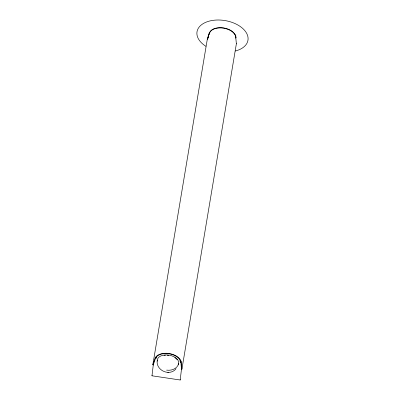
<?xml version="1.0" encoding="UTF-8"?>
<svg xmlns="http://www.w3.org/2000/svg" width="400" height="400" viewBox="0 0 400 400"><rect width="100%" height="100%" fill="white"/><g stroke="black" fill="none" stroke-linecap="round" stroke-linejoin="round"><path stroke-width="0.6" d="M157.285 360.035C155.275 370.235 169.76 376.915 176.075 368.68M180.255 379.645L180.195 380L151.98 375.8L153.32 364.57L153.26 364.925L152.82 364.82L207.3 39.255L209.295 32.875M180.195 380L181.53 368.77M151.98 375.8L152.04 375.445M153.26 364.925L155.795 357.375L155.51 358.38L155.95 358.485L156.675 357.265L156.24 357.165M155.735 357.73C158.685 353.66 164.315 353.195 168.925 353.75L168.985 353.395M236.4 43.59L181.92 369.155L181.47 369.125L180.795 361.1L180.805 362.15L180.36 362.12L180.565 360.885M236.365 43.795L235.625 36.085L235.83 34.865M235.865 38.025L236.06 36.86M207.265 39.46C208.705 35.65 209.19 30.615 213.655 29.095C216.755 27.88 220.125 27.705 223.4 28.115C228.25 28.98 233.685 31.185 235.625 36.085M208.105 38.295L208.655 36.705M152.82 364.82L155.31 357.595A13.545 8.205 9.5 0 1 168.955 353.475A13.545 8.205 9.5 0 1 181.18 361.445L181.92 369.155M167.78 372.35L168.43 372.39M180.385 360.76L179.94 360.73L180.36 362.12M209.1 34.04L209.54 34.14M168.925 353.75C173.61 354.585 178.86 356.715 180.74 361.455M205.915 46.31A25.825 15.65 9.5 0 1 204.975 22.66A25.825 15.65 9.5 0 1 243.03 28.74A25.825 15.65 9.5 0 1 235.345 51.01M209.16 33.99A13.485 8.17 9.5 0 1 223.5 27.9A13.485 8.17 9.5 0 1 235.815 38.03M157.315 361.195A10.835 6.565 9.5 0 1 169.23 355.18A10.835 6.565 9.5 0 1 178.15 364.86M178.71 363.225A10.835 8.615 6.7 0 1 166.575 370.13M163.99 355.365A10.385 6.29 9.5 0 1 165.525 355.21M167.115 355.215A10.385 6.29 9.5 0 1 168.73 355.38M174.83 357.6A10.385 6.29 9.5 0 1 177.255 359.83"/></g></svg>
